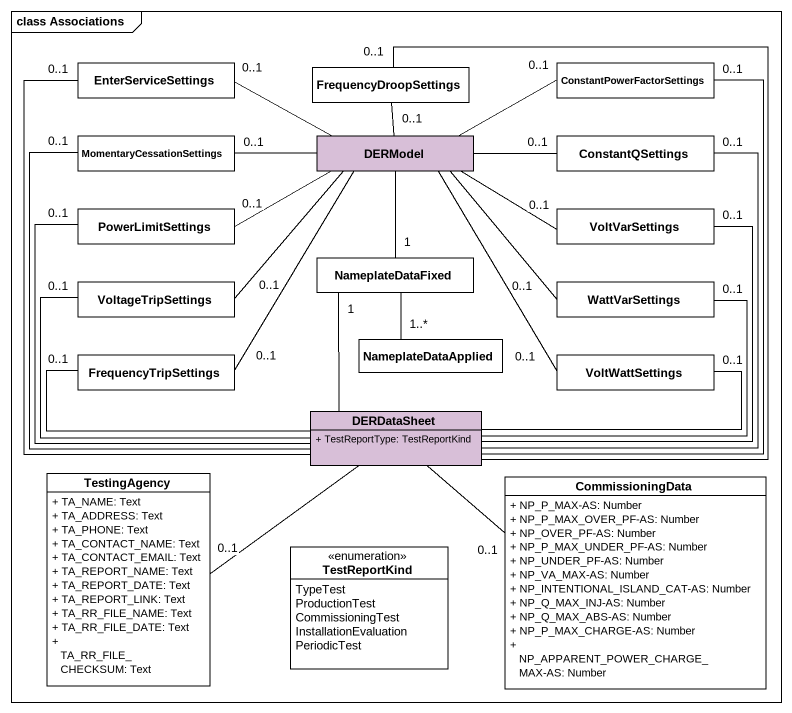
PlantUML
@startuml
mainframe class Associations
hide circle
hide empty members
skinparam classAttributeIconSize 0
class EnterServiceSettings
class ConstantPowerFactorSettings
class FrequencyDroopSettings
class MomentaryCessationSettings
class DERModel #D8BFD8
class ConstantQSettings
class PowerLimitSettings
class VoltVarSettings
class NameplateDataFixed
class VoltageTripSettings
class WattVarSettings
class FrequencyTripSettings
class NameplateDataApplied
class VoltWattSettings
class DERDataSheet #D8BFD8 {
  + TestReportType: TestReportKind
}
class TestingAgency {
  + TA_NAME: Text
  + TA_ADDRESS: Text
  + TA_PHONE: Text
  + TA_CONTACT_NAME: Text
  + TA_CONTACT_EMAIL: Text
  + TA_REPORT_NAME: Text
  + TA_REPORT_DATE: Text
  + TA_REPORT_LINK: Text
  + TA_RR_FILE_NAME: Text
  + TA_RR_FILE_DATE: Text
  + TA_RR_FILE_CHECKSUM: Text
}
class CommissioningData {
  + NP_P_MAX-AS: Number
  + NP_P_MAX_OVER_PF-AS: Number
  + NP_OVER_PF-AS: Number
  + NP_P_MAX_UNDER_PF-AS: Number
  + NP_UNDER_PF-AS: Number
  + NP_VA_MAX-AS: Number
  + NP_INTENTIONAL_ISLAND_CAT-AS: Number
  + NP_Q_MAX_INJ-AS: Number
  + NP_Q_MAX_ABS-AS: Number
  + NP_P_MAX_CHARGE-AS: Number
  + NP_APPARENT_POWER_CHARGE_MAX-AS: Number
}
enum TestReportKind {
  TypeTest
  ProductionTest
  CommissioningTest
  InstallationEvaluation
  PeriodicTest
}
DERModel -left- "0..1" EnterServiceSettings
DERModel -right- "0..1" ConstantPowerFactorSettings
DERModel -up- "0..1" FrequencyDroopSettings
DERModel -left- "0..1" MomentaryCessationSettings
DERModel -right- "0..1" ConstantQSettings
DERModel -left- "0..1" PowerLimitSettings
DERModel -right- "0..1" VoltVarSettings
DERModel -- "1" NameplateDataFixed
DERModel -- "0..1" VoltageTripSettings
DERModel -- "0..1" WattVarSettings
DERModel -- "0..1" FrequencyTripSettings
DERModel -- "0..1" VoltWattSettings
NameplateDataFixed -- "1..*" NameplateDataApplied
DERDataSheet -up- "0..1" EnterServiceSettings
DERDataSheet -up- "0..1" ConstantPowerFactorSettings
DERDataSheet -up- "0..1" FrequencyDroopSettings
DERDataSheet -up- "0..1" MomentaryCessationSettings
DERDataSheet -up- "0..1" ConstantQSettings
DERDataSheet -up- "0..1" PowerLimitSettings
DERDataSheet -up- "0..1" VoltVarSettings
DERDataSheet -up- "1" NameplateDataFixed
DERDataSheet -left- "0..1" VoltageTripSettings
DERDataSheet -right- "0..1" WattVarSettings
DERDataSheet -left- "0..1" FrequencyTripSettings
DERDataSheet -right- "0..1" VoltWattSettings
DERDataSheet -left- "0..1" TestingAgency
DERDataSheet -- "0..1" CommissioningData
@enduml
